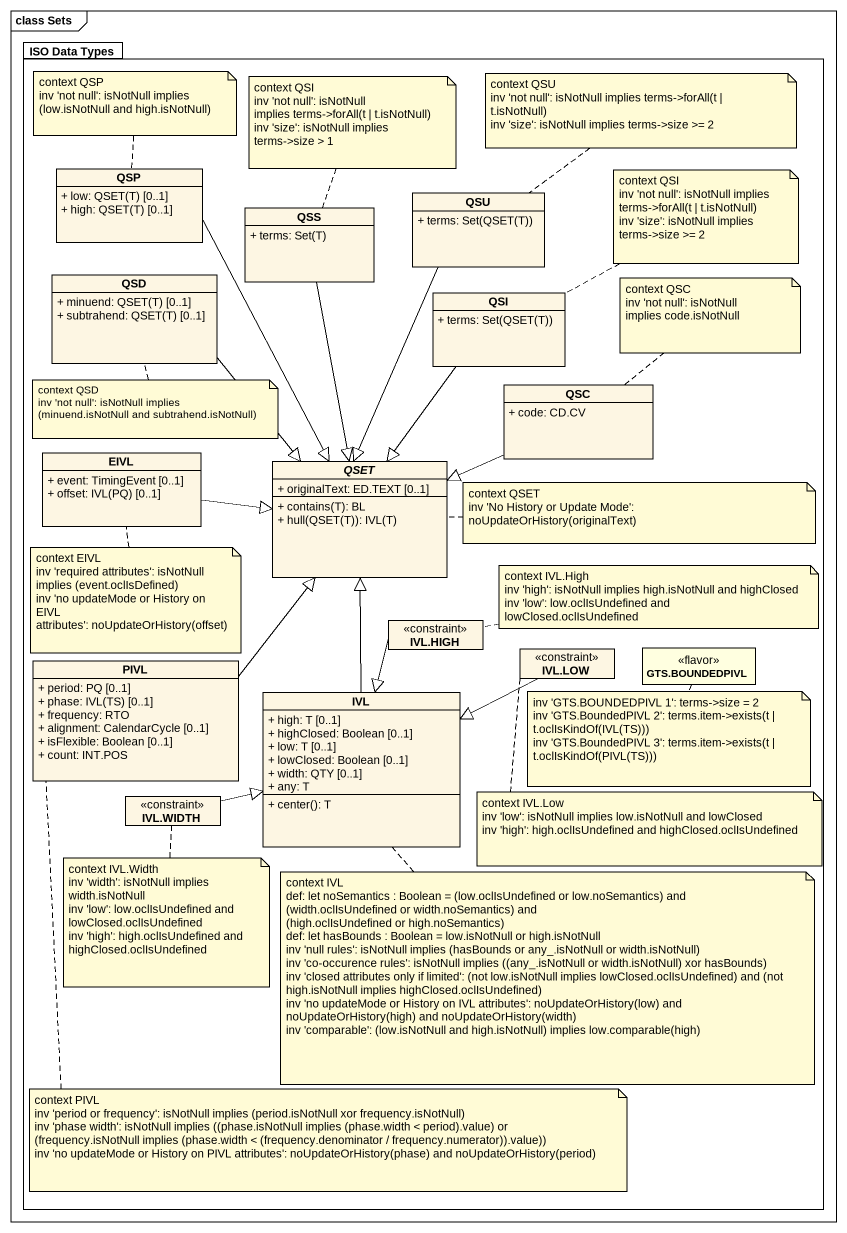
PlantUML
@startuml
mainframe class Sets
hide circle
hide empty members
skinparam classAttributeIconSize 0
package "ISO Data Types" as ISO_Data_Types #FFFFFF {
  class QSP {
    {field} + low: QSET(T) [0..1]
    {field} + high: QSET(T) [0..1]
  }
  class QSU {
    {field} + terms: Set(QSET(T))
  }
  class QSS {
    {field} + terms: Set(T)
  }
  class QSD {
    {field} + minuend: QSET(T) [0..1]
    {field} + subtrahend: QSET(T) [0..1]
  }
  class QSI {
    {field} + terms: Set(QSET(T))
  }
  class QSC {
    + code: CD.CV
  }
  class EIVL {
    + event: TimingEvent [0..1]
    {field} + offset: IVL(PQ) [0..1]
  }
  abstract class QSET {
    + originalText: ED.TEXT [0..1]
    + contains(T): BL
    + hull(QSET(T)): IVL(T)
  }
  class "IVL.HIGH" as IVL_HIGH <<constraint>>
  class PIVL {
    + period: PQ [0..1]
    {field} + phase: IVL(TS) [0..1]
    + frequency: RTO
    + alignment: CalendarCycle [0..1]
    + isFlexible: Boolean [0..1]
    + count: INT.POS
  }
  class "IVL.LOW" as IVL_LOW <<constraint>>
  class "GTS.BOUNDEDPIVL" as GTS_BOUNDEDPIVL <<flavor>> #FFFFE0
  class IVL {
    + high: T [0..1]
    + highClosed: Boolean [0..1]
    + low: T [0..1]
    + lowClosed: Boolean [0..1]
    + width: QTY [0..1]
    + any: T
    + center(): T
  }
  class "IVL.WIDTH" as IVL_WIDTH <<constraint>>
}
QSP --|> QSET
QSU --|> QSET
QSS --|> QSET
QSD --|> QSET
QSI --|> QSET
QSC -left-|> QSET
EIVL -right-|> QSET
IVL_HIGH --|> IVL
PIVL -up-|> QSET
IVL_LOW -left-|> IVL
IVL -up-|> QSET
IVL_WIDTH -right-|> IVL
note top of QSP
  context QSP
  inv 'not null': isNotNull implies
  (low.isNotNull and high.isNotNull)
end note
note top of QSS
  context QSI
  inv 'not null': isNotNull
  implies terms->forAll(t | t.isNotNull)
  inv 'size': isNotNull implies
  terms->size > 1
end note
note top of QSU
  context QSU
  inv 'not null': isNotNull implies terms->forAll(t | t.isNotNull)
  inv 'size': isNotNull implies terms->size >= 2
end note
note right of QSI
  context QSI
  inv 'not null': isNotNull implies
  terms->forAll(t | t.isNotNull)
  inv 'size': isNotNull implies
  terms->size >= 2
end note
note top of QSC
  context QSC
  inv 'not null': isNotNull
  implies code.isNotNull
end note
note bottom of QSD
  context QSD
  inv 'not null': isNotNull implies
  (minuend.isNotNull and subtrahend.isNotNull)
end note
note right of QSET
  context QSET
  inv 'No History or Update Mode': noUpdateOrHistory(originalText)
end note
note bottom of EIVL
  context EIVL
  inv 'required attributes': isNotNull
  implies (event.oclIsDefined)
  inv 'no updateMode or History on EIVL
  attributes': noUpdateOrHistory(offset)
end note
note right of IVL_HIGH
  context IVL.High
  inv 'high': isNotNull implies high.isNotNull and highClosed
  inv 'low': low.oclIsUndefined and lowClosed.oclIsUndefined
end note
note bottom of GTS_BOUNDEDPIVL
  inv 'GTS.BOUNDEDPIVL 1': terms->size = 2
  inv 'GTS.BoundedPIVL 2': terms.item->exists(t |
  t.oclIsKindOf(IVL(TS)))
  inv 'GTS.BoundedPIVL 3': terms.item->exists(t |
  t.oclIsKindOf(PIVL(TS)))
end note
note bottom of IVL_LOW
  context IVL.Low
  inv 'low': isNotNull implies low.isNotNull and lowClosed
  inv 'high': high.oclIsUndefined and highClosed.oclIsUndefined
end note
note bottom of IVL_WIDTH
  context IVL.Width
  inv 'width': isNotNull implies
  width.isNotNull
  inv 'low': low.oclIsUndefined and
  lowClosed.oclIsUndefined
  inv 'high': high.oclIsUndefined and
  highClosed.oclIsUndefined
end note
note bottom of IVL
  context IVL
  def: let noSemantics : Boolean = (low.oclIsUndefined or low.noSemantics) and
  (width.oclIsUndefined or width.noSemantics) and
  (high.oclIsUndefined or high.noSemantics)
  def: let hasBounds : Boolean = low.isNotNull or high.isNotNull
  inv 'null rules': isNotNull implies (hasBounds or any_.isNotNull or width.isNotNull)
  inv 'co-occurence rules': isNotNull implies ((any_.isNotNull or width.isNotNull) xor hasBounds)
  inv 'closed attributes only if limited': (not low.isNotNull implies lowClosed.oclIsUndefined) and (not high.isNotNull implies highClosed.oclIsUndefined)
  inv 'no updateMode or History on IVL attributes': noUpdateOrHistory(low) and
  noUpdateOrHistory(high) and noUpdateOrHistory(width)
  inv 'comparable': (low.isNotNull and high.isNotNull) implies low.comparable(high)
end note
note bottom of PIVL
  context PIVL
  inv 'period or frequency': isNotNull implies (period.isNotNull xor frequency.isNotNull)
  inv 'phase width': isNotNull implies ((phase.isNotNull implies (phase.width < period).value) or
  (frequency.isNotNull implies (phase.width < (frequency.denominator / frequency.numerator)).value))
  inv 'no updateMode or History on PIVL attributes': noUpdateOrHistory(phase) and noUpdateOrHistory(period)
end note
@enduml
